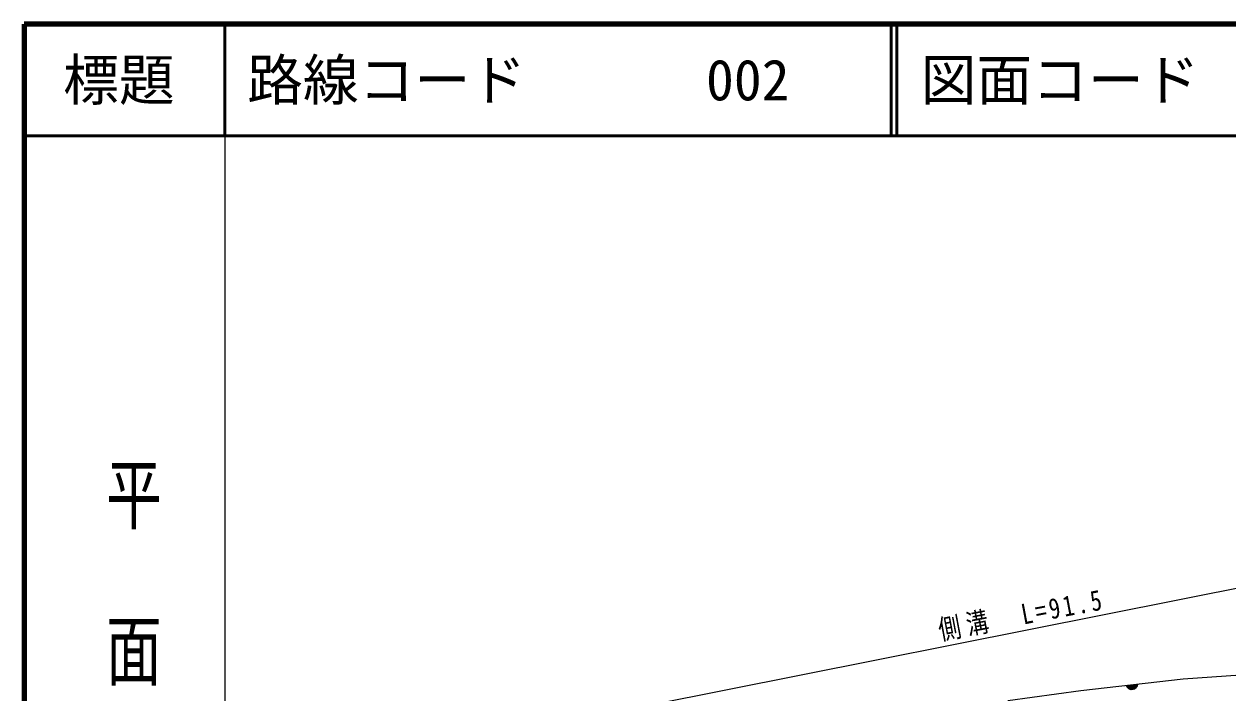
# Model space of a CAD drawing. Units: millimetres, scale not verified. Extents: x 40000 to 680000, y 20000 to 380000.
# Drawn here: x 40000 to 147932, y 320083 to 380000 of the extents above; entities that cross this region are included whole.
import ezdxf
from ezdxf.enums import TextEntityAlignment as Align

# ---------------------------------------------------------------- set-up
doc = ezdxf.new("R2010")
doc.units = ezdxf.units.MM
doc.header["$LTSCALE"] = 1000
for name, color, linetype, lineweight in [('M-BGD', 7, 'Continuous', 25), ('M-STR-HTXT', 7, 'Continuous', 13), ('M-TTL', 2, 'Continuous', 140), ('M-TTL-BAND', 7, 'Continuous', 25), ('M-TTL-LINE', 7, 'Continuous', 50)]:
    doc.layers.add(name, color=color, linetype=linetype, lineweight=lineweight)
doc.layers.add('M-TTL-TXT', color=7, linetype='Continuous')
doc.styles.add('@ＭＳ ゴシック', font='')
doc.styles.add('ＭＳ ゴシック', font='')
doc.styles.get('@ＭＳ ゴシック').set_extended_font_data('@MS Gothic')
doc.styles.get('ＭＳ ゴシック').set_extended_font_data('MS Gothic')

msp = doc.modelspace()

# ---------------------------------------------------------------- linework, layer by layer
at = {"layer": 'M-BGD'}
for p, q in [((173714, 323447), (143906, 321308)), ((143906, 321308), (134735, 320272)), ((138823, 320734), (139817, 320846)), ((138874, 320624), (138823, 320734)), ((139799, 320782), (138855, 320675)), ((138944, 320534), (138874, 320624)), ((138887, 320616), (139781, 320717)), ((139751, 320650), (138934, 320558)), ((138986, 320501), (139708, 320583)), ((139744, 320624), (139659, 320504)), ((139790, 320728), (139744, 320624)), ((139817, 320846), (139790, 320728)), ((134735, 320272), (128200, 319381)), ((139053, 320436), (138944, 320534)), ((139169, 320388), (139053, 320436)), ((139656, 320514), (139055, 320446)), ((139290, 320364), (139169, 320388)), ((139178, 320397), (139549, 320439)), ((139444, 320382), (139290, 320364)), ((139557, 320432), (139444, 320382)), ((139659, 320504), (139557, 320432))]:
    msp.add_line(p, q, dxfattribs=at)
at = {"layer": 'M-STR-HTXT'}
msp.add_line((84157, 316641), (175875, 334864), dxfattribs=at)
at = {"layer": 'M-TTL'}
for p, q in [((40000, 380000), (40000, 20000)), ((680000, 380000), (40000, 380000))]:
    msp.add_line(p, q, dxfattribs=at)
at = {"layer": 'M-TTL-BAND'}
msp.add_line((58000, 370000), (58000, 20000), dxfattribs=at)
at = {"layer": 'M-TTL-LINE'}
for p, q in [((58000, 380000), (58000, 370000)), ((117750, 380000), (117750, 370000)), ((118250, 380000), (118250, 370000)), ((40000, 370000), (680000, 370000))]:
    msp.add_line(p, q, dxfattribs=at)

# ---------------------------------------------------------------- texts
at = {"layer": 'M-STR-HTXT', "insert": (122203, 324604), "char_height": 1833, "attachment_point": 7, "rotation": 10.7, "style": 'ＭＳ ゴシック'}
msp.add_mtext('\\T1.26;\\W0.8;側溝\u3000L=91.5', dxfattribs=at)
at = {"layer": 'M-TTL-BAND', "style": '@ＭＳ ゴシック', "width": 1.4}
msp.add_text('平  面  図', height=3666, rotation=270, dxfattribs=at).set_placement((49777, 306475), align=Align.MIDDLE_RIGHT)
at = {"layer": 'M-TTL-TXT', "style": 'ＭＳ ゴシック'}
msp.add_text('標題', height=3666, dxfattribs=at).set_placement((48500, 375000), align=Align.MIDDLE_CENTER)
for s, p in [('路線コード', (60000, 375000)), ('002', (101142, 375000)), ('図面コード', (120380, 375000))]:
    msp.add_text(s, height=3666, dxfattribs=at).set_placement(p, align=Align.MIDDLE_LEFT)

doc.saveas('drawing.dxf')
